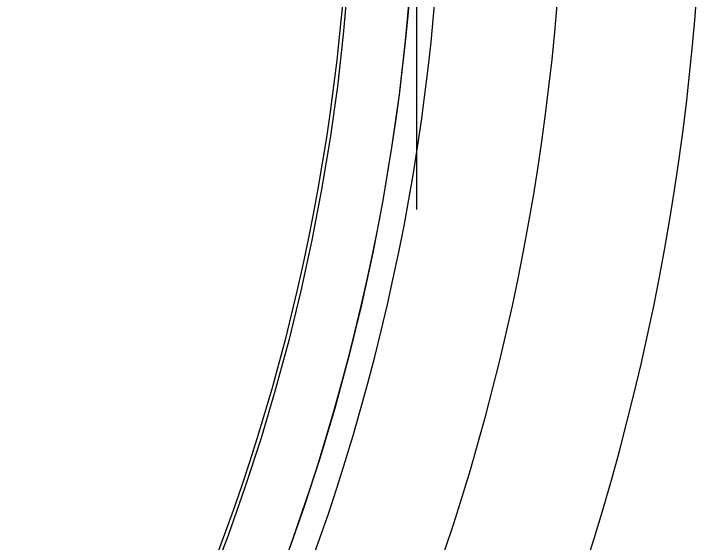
# Model space of a CAD drawing. Header units: metres. Extents: x 0 to 21025, y 0 to 14850.
# Drawn here: x 2158.36 to 2188.36, y 13153.6 to 13176.42 of the extents above; entities that cross this region are included whole.
import ezdxf

# ---------------------------------------------------------------- set-up
doc = ezdxf.new("R2010")
doc.units = ezdxf.units.M
doc.header["$LTSCALE"] = 25
doc.linetypes.add('DASHDOT', pattern=[25.4, 12.7, -6.35, 0, -6.35])
doc.linetypes.add('HIDDEN2', pattern=[4.7625, 3.175, -1.5875])
for name, color, linetype in [('SFU', 3, 'DASHDOT'), ('SL4', 4, 'Continuous'), ('ST1', 7, 'HIDDEN2')]:
    doc.layers.add(name, color=color, linetype=linetype)

msp = doc.modelspace()

# ---------------------------------------------------------------- linework, layer by layer
at = {"layer": 'SFU'}
msp.add_line((2175.712, 13167.984), (2175.712, 13489.484), dxfattribs=at)
at = {"layer": 'SL4'}
for radius in [125, 123.91, 122.777, 119.686, 89.286]:
    msp.add_circle((2083.564, 13184.681), radius, dxfattribs=at)
for radius, start, end in [(104.464, 171.10617, 157.38407), (98.5, 170.88256, 157.60769), (93.236, 168.80946, 159.68079), (92.147, 167.89305, 74.24512)]:
    msp.add_arc((2083.564, 13184.681), radius, start, end, dxfattribs=at)
at = {"layer": 'ST1'}
for radius in [114.333, 92.131, 89.448]:
    msp.add_circle((2083.564, 13184.681), radius, dxfattribs=at)

doc.saveas('drawing.dxf')
